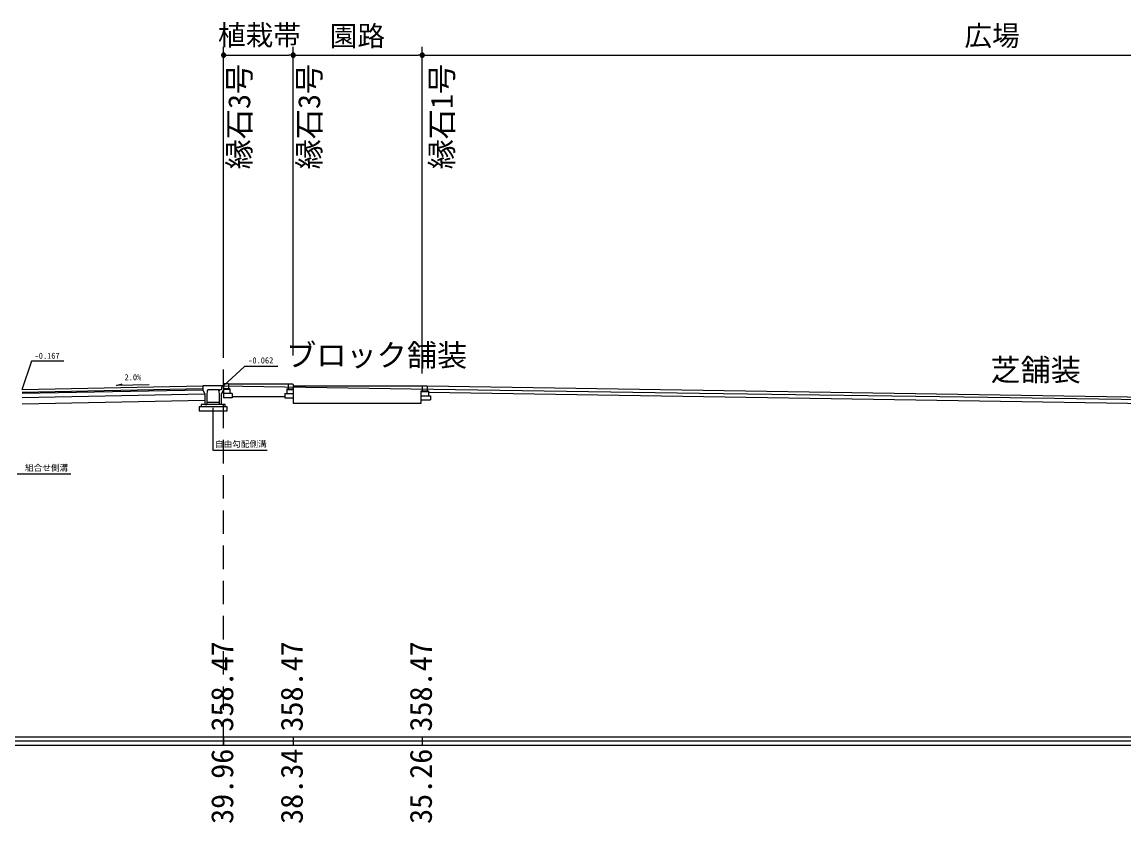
# Model space of a CAD drawing. Units: millimetres on the paper. Extents: x -84 to 7, y -133 to 191.
# Drawn here: x -69.09 to -55.94, y 46.22 to 55.78 of the extents above; entities that cross this region are included whole.
import ezdxf
from ezdxf.enums import TextEntityAlignment as Align

# ---------------------------------------------------------------- set-up
doc = ezdxf.new("R2010")
doc.units = ezdxf.units.MM
doc.header["$LTSCALE"] = 0.14
doc.linetypes.add('DASHED2', pattern=[3, 2, -1])
for name, color, linetype in [('0-1_D-BDG-3-DL-2', 7, 'Continuous'), ('0-3_D-STR-2-文字', 7, 'Continuous'), ('0-5_D-BDG-2-DL-1', 7, 'Continuous'), ('0-7_D-STR-1-計線1', 7, 'Continuous'), ('0-8_D-STR-DIM-2高さ', 7, 'Continuous'), ('0-9_D-BDG-1-現況', 7, 'Continuous'), ('0-A_D-BMK-ROW-区域', 7, 'DASHED2')]:
    doc.layers.add(name, color=color, linetype=linetype)
doc.styles.add('ＭＳ ゴシック', font='')
doc.styles.get('ＭＳ ゴシック').set_extended_font_data('MS Gothic')

msp = doc.modelspace()

# ---------------------------------------------------------------- linework, layer by layer
at = {"layer": '0-1_D-BDG-3-DL-2'}
for p, q in [((-73.8141, 47.2501), (3.4526, 47.2501)), ((-73.8141, 47.1501), (3.4526, 47.1501))]:
    msp.add_line(p, q, dxfattribs=at)
at = {"layer": '0-3_D-STR-2-文字'}
for p, q in [((-66.705, 55.3763), (-66.6562, 55.3763)), ((-66.7035, 55.3912), (-66.6577, 55.3912)), ((-66.7006, 55.3663), (-66.6606, 55.3663)), ((-66.6956, 55.4012), (-66.6656, 55.4012)), ((-66.6806, 51.7987), (-66.6806, 55.4813)), ((-66.6556, 55.3813), (-66.6306, 55.3813)), ((-66.6306, 55.3813), (-65.9007, 55.3813)), ((-65.8757, 55.3813), (-65.9007, 55.3813)), ((-65.8262, 55.3863), (-65.8751, 55.3863)), ((-65.8751, 55.3763), (-65.8262, 55.3763)), ((-65.8736, 55.3913), (-65.8278, 55.3913)), ((-65.8278, 55.3713), (-65.8736, 55.3713)), ((-65.8307, 55.3963), (-65.8707, 55.3963)), ((-65.8707, 55.3663), (-65.8307, 55.3663)), ((-65.8657, 55.4013), (-65.8357, 55.4013)), ((-65.8357, 55.3613), (-65.8657, 55.3613)), ((-65.8507, 52.0039), (-65.8507, 55.4813)), ((-65.8507, 51.7987), (-65.8507, 55.4813)), ((-65.8257, 55.3813), (-65.8007, 55.3813)), ((-65.8007, 55.3813), (-64.3602, 55.3813)), ((-64.3352, 55.3813), (-64.3602, 55.3813)), ((-64.2857, 55.3863), (-64.3346, 55.3863)), ((-64.3346, 55.3763), (-64.2857, 55.3763)), ((-64.3331, 55.3913), (-64.2873, 55.3913)), ((-64.2873, 55.3713), (-64.3331, 55.3713)), ((-64.2902, 55.3963), (-64.3302, 55.3963)), ((-64.3302, 55.3663), (-64.2902, 55.3663)), ((-64.3252, 55.4013), (-64.2952, 55.4013)), ((-64.2952, 55.3613), (-64.3252, 55.3613)), ((-64.3102, 51.5851), (-64.3102, 55.4813)), ((-64.3102, 51.5851), (-64.3102, 55.4813)), ((-64.2852, 55.3813), (-64.2602, 55.3813)), ((-64.2602, 55.3813), (-50.7708, 55.3813))]:
    msp.add_line(p, q, dxfattribs=at)
for points in [[(-66.6556, 55.3813), (-66.6558, 55.3844), (-66.6564, 55.3875), (-66.6574, 55.3905), (-66.6587, 55.3933), (-66.6604, 55.396), (-66.6624, 55.3984), (-66.6647, 55.4005), (-66.6672, 55.4024), (-66.67, 55.4039), (-66.6729, 55.405), (-66.6759, 55.4058), (-66.679, 55.4062), (-66.6822, 55.4062), (-66.6853, 55.4058), (-66.6883, 55.405), (-66.6912, 55.4039), (-66.694, 55.4024), (-66.6965, 55.4005), (-66.6988, 55.3984), (-66.7008, 55.396), (-66.7025, 55.3933), (-66.7038, 55.3905), (-66.7048, 55.3875), (-66.7054, 55.3844), (-66.7056, 55.3813), (-66.6806, 55.3813)], [(-66.7056, 55.3813), (-66.7054, 55.3781), (-66.7048, 55.375), (-66.7038, 55.3721), (-66.7025, 55.3692), (-66.7008, 55.3666), (-66.6988, 55.3641), (-66.6965, 55.362), (-66.694, 55.3601), (-66.6912, 55.3586), (-66.6883, 55.3575), (-66.6853, 55.3567), (-66.6822, 55.3563), (-66.679, 55.3563), (-66.6759, 55.3567), (-66.6729, 55.3575), (-66.67, 55.3586), (-66.6672, 55.3601), (-66.6647, 55.362), (-66.6624, 55.3641), (-66.6604, 55.3666), (-66.6587, 55.3692), (-66.6574, 55.3721), (-66.6564, 55.375), (-66.6558, 55.3781), (-66.6556, 55.3813), (-66.6806, 55.3813)], [(-65.8257, 55.3813), (-65.8259, 55.3844), (-65.8265, 55.3875), (-65.8274, 55.3905), (-65.8288, 55.3933), (-65.8305, 55.396), (-65.8325, 55.3984), (-65.8347, 55.4006), (-65.8373, 55.4024), (-65.84, 55.4039), (-65.843, 55.4051), (-65.846, 55.4059), (-65.8491, 55.4063), (-65.8523, 55.4063), (-65.8554, 55.4059), (-65.8584, 55.4051), (-65.8613, 55.4039), (-65.8641, 55.4024), (-65.8666, 55.4006), (-65.8689, 55.3984), (-65.8709, 55.396), (-65.8726, 55.3933), (-65.8739, 55.3905), (-65.8749, 55.3875), (-65.8755, 55.3844), (-65.8757, 55.3813), (-65.8507, 55.3813)], [(-65.8257, 55.3813), (-65.8259, 55.3844), (-65.8265, 55.3875), (-65.8274, 55.3905), (-65.8288, 55.3933), (-65.8305, 55.396), (-65.8325, 55.3984), (-65.8347, 55.4005), (-65.8373, 55.4024), (-65.84, 55.4039), (-65.843, 55.405), (-65.846, 55.4058), (-65.8491, 55.4062), (-65.8523, 55.4062), (-65.8554, 55.4058), (-65.8584, 55.405), (-65.8613, 55.4039), (-65.8641, 55.4024), (-65.8666, 55.4005), (-65.8689, 55.3984), (-65.8709, 55.396), (-65.8726, 55.3933), (-65.8739, 55.3905), (-65.8749, 55.3875), (-65.8755, 55.3844), (-65.8757, 55.3813), (-65.8507, 55.3813)], [(-65.8757, 55.3813), (-65.8755, 55.3782), (-65.8749, 55.3751), (-65.8739, 55.3721), (-65.8726, 55.3693), (-65.8709, 55.3666), (-65.8689, 55.3642), (-65.8666, 55.362), (-65.8641, 55.3602), (-65.8613, 55.3587), (-65.8584, 55.3575), (-65.8554, 55.3567), (-65.8523, 55.3563), (-65.8491, 55.3563), (-65.846, 55.3567), (-65.843, 55.3575), (-65.84, 55.3587), (-65.8373, 55.3602), (-65.8347, 55.362), (-65.8325, 55.3642), (-65.8305, 55.3666), (-65.8288, 55.3693), (-65.8274, 55.3721), (-65.8265, 55.3751), (-65.8259, 55.3782), (-65.8257, 55.3813), (-65.8507, 55.3813)], [(-65.8757, 55.3813), (-65.8755, 55.3781), (-65.8749, 55.375), (-65.8739, 55.3721), (-65.8726, 55.3692), (-65.8709, 55.3666), (-65.8689, 55.3641), (-65.8666, 55.362), (-65.8641, 55.3601), (-65.8613, 55.3586), (-65.8584, 55.3575), (-65.8554, 55.3567), (-65.8523, 55.3563), (-65.8491, 55.3563), (-65.846, 55.3567), (-65.843, 55.3575), (-65.84, 55.3586), (-65.8373, 55.3601), (-65.8347, 55.362), (-65.8325, 55.3641), (-65.8305, 55.3666), (-65.8288, 55.3692), (-65.8274, 55.3721), (-65.8265, 55.375), (-65.8259, 55.3781), (-65.8257, 55.3813), (-65.8507, 55.3813)], [(-64.2852, 55.3813), (-64.2854, 55.3844), (-64.286, 55.3875), (-64.2869, 55.3905), (-64.2883, 55.3933), (-64.29, 55.396), (-64.292, 55.3984), (-64.2942, 55.4006), (-64.2968, 55.4024), (-64.2995, 55.4039), (-64.3025, 55.4051), (-64.3055, 55.4059), (-64.3086, 55.4063), (-64.3117, 55.4063), (-64.3149, 55.4059), (-64.3179, 55.4051), (-64.3208, 55.4039), (-64.3236, 55.4024), (-64.3261, 55.4006), (-64.3284, 55.3984), (-64.3304, 55.396), (-64.3321, 55.3933), (-64.3334, 55.3905), (-64.3344, 55.3875), (-64.335, 55.3844), (-64.3352, 55.3813), (-64.3102, 55.3813)], [(-64.2852, 55.3813), (-64.2854, 55.3844), (-64.286, 55.3875), (-64.2869, 55.3905), (-64.2883, 55.3933), (-64.29, 55.396), (-64.292, 55.3984), (-64.2942, 55.4006), (-64.2968, 55.4024), (-64.2995, 55.4039), (-64.3025, 55.4051), (-64.3055, 55.4059), (-64.3086, 55.4063), (-64.3117, 55.4063), (-64.3149, 55.4059), (-64.3179, 55.4051), (-64.3208, 55.4039), (-64.3236, 55.4024), (-64.3261, 55.4006), (-64.3284, 55.3984), (-64.3304, 55.396), (-64.3321, 55.3933), (-64.3334, 55.3905), (-64.3344, 55.3875), (-64.335, 55.3844), (-64.3352, 55.3813), (-64.3102, 55.3813)], [(-64.3352, 55.3813), (-64.335, 55.3782), (-64.3344, 55.3751), (-64.3334, 55.3721), (-64.3321, 55.3693), (-64.3304, 55.3666), (-64.3284, 55.3642), (-64.3261, 55.362), (-64.3236, 55.3602), (-64.3208, 55.3587), (-64.3179, 55.3575), (-64.3149, 55.3567), (-64.3117, 55.3563), (-64.3086, 55.3563), (-64.3055, 55.3567), (-64.3025, 55.3575), (-64.2995, 55.3587), (-64.2968, 55.3602), (-64.2942, 55.362), (-64.292, 55.3642), (-64.29, 55.3666), (-64.2883, 55.3693), (-64.2869, 55.3721), (-64.286, 55.3751), (-64.2854, 55.3782), (-64.2852, 55.3813), (-64.3102, 55.3813)], [(-64.3352, 55.3813), (-64.335, 55.3782), (-64.3344, 55.3751), (-64.3334, 55.3721), (-64.3321, 55.3693), (-64.3304, 55.3666), (-64.3284, 55.3642), (-64.3261, 55.362), (-64.3236, 55.3602), (-64.3208, 55.3587), (-64.3179, 55.3575), (-64.3149, 55.3567), (-64.3117, 55.3563), (-64.3086, 55.3563), (-64.3055, 55.3567), (-64.3025, 55.3575), (-64.2995, 55.3587), (-64.2968, 55.3602), (-64.2942, 55.362), (-64.292, 55.3642), (-64.29, 55.3666), (-64.2883, 55.3693), (-64.2869, 55.3721), (-64.286, 55.3751), (-64.2854, 55.3782), (-64.2852, 55.3813), (-64.3102, 55.3813)]]:
    msp.add_lwpolyline(points, close=True, dxfattribs=at)
at = {"layer": '0-5_D-BDG-2-DL-1'}
msp.add_line((-76.8141, 47.2001), (3.4526, 47.2001), dxfattribs=at)
at = {"layer": '0-7_D-STR-1-計線1'}
for p, q in [((-66.6806, 51.4526), (-66.673, 51.4601)), ((-66.6806, 51.4526), (-66.6806, 51.2926)), ((-66.6206, 51.4601), (-66.673, 51.4601)), ((-66.6207, 51.4601), (-65.9107, 51.4601)), ((-66.6207, 51.4601), (-65.9107, 51.4601)), ((-66.6206, 51.4601), (-66.6206, 51.4001)), ((-65.9107, 51.4601), (-65.9107, 51.4001)), ((-65.9107, 51.4601), (-65.8583, 51.4601)), ((-65.8507, 51.4526), (-65.8583, 51.4601)), ((-65.8507, 51.4526), (-65.8507, 51.2926)), ((-65.8507, 51.4351), (-64.3102, 51.4351)), ((-65.8507, 51.4351), (-65.2041, 51.4351)), ((-64.3102, 51.4351), (-64.3102, 51.3751)), ((-64.3102, 51.4351), (-64.2502, 51.4351)), ((-64.2502, 51.4351), (-64.2502, 51.3751)), ((-64.2502, 51.4351), (-44.7487, 51.1301)), ((-66.6056, 51.4001), (-66.6806, 51.4001)), ((-66.6056, 51.3926), (-66.6806, 51.3926)), ((-66.5806, 51.3426), (-66.6806, 51.3426)), ((-66.5806, 51.2926), (-66.6806, 51.2926)), ((-66.6056, 51.4001), (-66.6056, 51.3426)), ((-66.5807, 51.3101), (-65.9507, 51.3101)), ((-66.5806, 51.3426), (-66.5806, 51.2926)), ((-65.9507, 51.3426), (-65.8507, 51.3426)), ((-65.9507, 51.3426), (-65.9507, 51.2926)), ((-65.9507, 51.2926), (-65.8507, 51.2926)), ((-65.9257, 51.4001), (-65.8507, 51.4001)), ((-65.9257, 51.4001), (-65.9257, 51.3426)), ((-65.9257, 51.3926), (-65.8507, 51.3926)), ((-65.8507, 51.3426), (-65.8507, 51.2301)), ((-64.3252, 51.3751), (-64.2352, 51.3751)), ((-64.3252, 51.2301), (-64.3252, 51.3751)), ((-64.3252, 51.3676), (-64.2352, 51.3676)), ((-64.3252, 51.3176), (-64.2102, 51.3176)), ((-64.2352, 51.3751), (-64.2352, 51.3176)), ((-64.2352, 51.3599), (-50.7208, 51.1485)), ((-64.2102, 51.3176), (-64.2102, 51.2676)), ((-65.8507, 51.2301), (-64.3252, 51.2301)), ((-64.3252, 51.2676), (-64.2102, 51.2676)), ((-66.6807, 47.2501), (-66.6807, 47.1501)), ((-66.6807, 47.2501), (-66.6807, 47.1501)), ((-65.8507, 47.2501), (-65.8507, 47.1501)), ((-65.8507, 47.2501), (-65.8507, 47.1501)), ((-64.3102, 47.2501), (-64.3102, 47.1501)), ((-64.3102, 47.2501), (-64.3102, 47.1501)), ((-66.6807, 47.2001), (-66.6707, 47.2001)), ((-66.6807, 47.2001), (-66.6436, 47.2001))]:
    msp.add_line(p, q, dxfattribs=at)
at = {"layer": '0-9_D-BDG-1-現況'}
for p, q in [((-69.0856, 51.3918), (-66.9306, 51.4349)), ((-66.6806, 51.4349), (-66.9306, 51.4349)), ((-66.9306, 51.4349), (-66.9306, 51.3874)), ((-69.0856, 51.3618), (-66.9306, 51.4049)), ((-69.0856, 51.3468), (-66.9306, 51.3899)), ((-69.0856, 51.2968), (-66.9071, 51.3404)), ((-66.9306, 51.3874), (-66.9056, 51.3374)), ((-66.8806, 51.3274), (-66.8806, 51.2124)), ((-66.7431, 51.3874), (-66.8681, 51.3874)), ((-66.7331, 51.3774), (-66.7431, 51.3874)), ((-66.7306, 51.3874), (-66.7338, 51.3782)), ((-66.7306, 51.3274), (-66.7331, 51.3774)), ((-66.7306, 51.2124), (-66.7306, 51.3274)), ((-66.7056, 51.2124), (-66.7056, 51.3374)), ((-69.0856, 51.2218), (-66.9056, 51.2654)), ((-66.6381, 51.1874), (-66.9731, 51.1874)), ((-66.9731, 51.1874), (-66.9731, 51.1374)), ((-66.6631, 51.2124), (-66.9481, 51.2124)), ((-66.9481, 51.2124), (-66.9481, 51.1874)), ((-66.7306, 51.2374), (-66.8806, 51.2374)), ((-66.804, 50.6643), (-66.804, 51.1744)), ((-66.7056, 51.2124), (-66.7306, 51.2124)), ((-66.6631, 51.1874), (-66.6631, 51.2124)), ((-66.6381, 51.1374), (-66.6381, 51.1874)), ((-66.9731, 51.1374), (-66.6381, 51.1374)), ((-66.1603, 50.6643), (-66.8023, 50.6643)), ((-68.5021, 50.3804), (-69.1442, 50.3804))]:
    msp.add_line(p, q, dxfattribs=at)
for points in [[(-68.5859, 51.7287), (-68.9733, 51.7287), (-69.0869, 51.3878)], [(-66.0337, 51.6659), (-66.4307, 51.6659), (-66.6806, 51.4349)], [(-67.5711, 51.449), (-67.9583, 51.4408), (-67.8932, 51.4598)], [(-66.7031, 51.4349), (-66.7081, 51.3874), (-66.7306, 51.3874)], [(-66.7056, 51.3374), (-66.6806, 51.3874), (-66.6806, 51.4349)], [(-66.7019, 51.4353), (-64.4429, 51.4003), (-61.0011, 51.3503), (-57.5593, 51.3003), (-54.1175, 51.2503), (-50.5345, 51.2003), (-46.5284, 51.1503), (-42.5224, 51.1003), (-38.7589, 51.0503), (-36.9558, 51.0303)], [(-66.9056, 51.3374), (-66.9056, 51.2124), (-66.8806, 51.2124)], [(-66.8681, 51.3874), (-66.8781, 51.3774), (-66.8806, 51.3274)]]:
    msp.add_lwpolyline(points, dxfattribs=at)
at = {"layer": '0-A_D-BMK-ROW-区域'}
msp.add_line((-66.6806, 47.1501), (-66.6806, 53.2001), dxfattribs=at)

# ---------------------------------------------------------------- texts
at = {"layer": '0-3_D-STR-2-文字', "style": 'ＭＳ ゴシック'}
for s, height, p in [('植栽帯', 0.2419, (-66.748, 55.4267)), ('園路', 0.2419, (-65.4142, 55.4175)), ('広場', 0.2419, (-57.841, 55.4194)), ('ブロック舗装', 0.2639, (-65.9343, 51.5905)), ('芝舗装', 0.2639, (-57.5318, 51.4153))]:
    msp.add_text(s, height=height, dxfattribs=at).set_placement(p, align=Align.BOTTOM_LEFT)
for s, p in [('縁石3号', (-66.2836, 54.0187)), ('縁石3号', (-65.4494, 54.0187)), ('縁石1号', (-63.8668, 54.0187))]:
    msp.add_text(s, height=0.2639, rotation=90, dxfattribs=at).set_placement(p, align=Align.BOTTOM_LEFT)
at = {"layer": '0-8_D-STR-DIM-2高さ', "style": 'ＭＳ ゴシック'}
for s, p in [('358.47', (-66.4869, 47.311)), ('358.47', (-65.6569, 47.311)), ('358.47', (-64.1164, 47.311)), ('39.96', (-66.4869, 46.2091)), ('38.34', (-65.6569, 46.2091)), ('35.26', (-64.1164, 46.2091))]:
    msp.add_text(s, height=0.2639, rotation=90, dxfattribs=at).set_placement(p, align=Align.BOTTOM_LEFT)
at = {"layer": '0-9_D-BDG-1-現況', "style": 'ＭＳ ゴシック'}
for s, p in [('-0.167', (-68.9367, 51.7362)), ('-0.062', (-66.387, 51.6815)), ('2.0%', (-67.8631, 51.4796)), ('自由勾配側溝', (-66.7834, 50.6825)), ('組合せ側溝', (-69.0494, 50.3987))]:
    msp.add_text(s, height=0.07331, dxfattribs=at).set_placement(p, align=Align.BOTTOM_LEFT)

doc.saveas('drawing.dxf')
